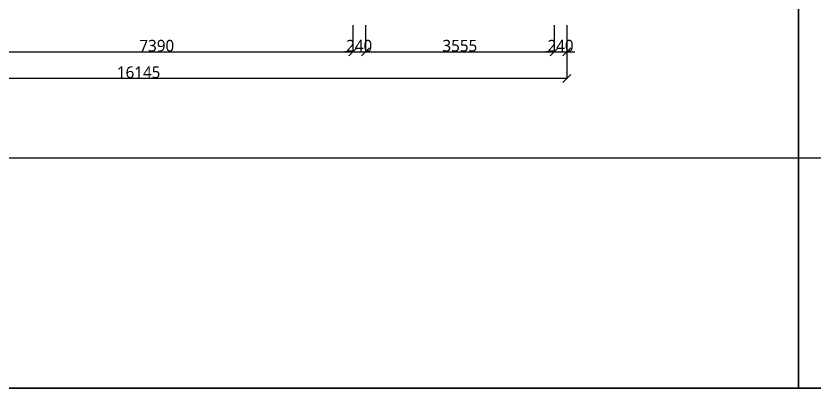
# Model space of a CAD drawing. Header units: millimetres. Extents: x -18923 to 87021, y -73077 to -1985.
# Drawn here: x 19302 to 34344, y -73077 to -66074 of the extents above; entities that cross this region are included whole.
import ezdxf

# ---------------------------------------------------------------- set-up
doc = ezdxf.new("R2010")
doc.units = ezdxf.units.MM
doc.header["$LTSCALE"] = 10
doc.layers.get('Defpoints').update_dxf_attribs({"color": 250})
doc.layers.add('0文字-标注', color=7, linetype='Continuous')
doc.layers.add('1结构-楼梯-梯步', color=49, linetype='Continuous')
doc.styles.add('dim_font', font='SIMPLEX.shx', dxfattribs={"width": 0.8})
doc.styles.add('图框－雅黑', font='')
doc.styles.get('图框－雅黑').set_extended_font_data('Microsoft YaHei')
doc.dimstyles.new('1-30', dxfattribs={"dimtxt": 150, "dimasz": 4, "dimexe": 1.5, "dimexo": 0, "dimgap": 0.6, "dimtad": 1, "dimdec": 0, "dimlfac": 30, "dimdsep": 46, "dimtxsty": 'dim_font', "dimblk": 'DOTSMALL', "dimcen": 4, "dimdle": 1.5, "dimclrd": 123, "dimclre": 123, "dimclrt": 256, "dimadec": 0, "dimazin": 0, "dimtfac": 1, "dimtdec": 0, "dimtix": 1, "dimtmove": 2, "dimatfit": 3, "dimldrblk": 'DOTSMALL', "dimfxl": 1.5, "dimarcsym": 0})

# ---------------------------------------------------------------- blocks, each defined once
blk = doc.blocks.new('_OBLIQUE')
at = {"color": 0, "linetype": 'ByBlock'}
blk.add_line((-0.5, -0.5), (0.5, 0.5), dxfattribs=at)
blk = doc.blocks.new('*D147')
at = {"layer": '0文字-标注', "color": 8, "lineweight": -2, "transparency": 16777216}
for p, q in [((18261, -66249), (18261, -66750)), ((25651, -66249), (25651, -66750)), ((18259, -66749), (25652, -66749))]:
    blk.add_line(p, q, dxfattribs=at)
at = {"layer": 'Defpoints', "color": 0, "transparency": 16777216}
for p in [(18261, -66249), (25651, -66249), (25651, -66749)]:
    blk.add_point(p, dxfattribs=at)
at = {"layer": '0文字-标注', "color": 8, "lineweight": -2, "transparency": 16777216, "xscale": 150, "yscale": 150, "zscale": 150, "rotation": 180}
blk.add_blockref('_OBLIQUE', (18261, -66749), dxfattribs=at)
at = {"layer": '0文字-标注', "color": 8, "lineweight": -2, "transparency": 16777216, "xscale": 150, "yscale": 150, "zscale": 150}
blk.add_blockref('_OBLIQUE', (25651, -66749), dxfattribs=at)
at = {"layer": '0文字-标注', "color": 255, "transparency": 16777216, "insert": (21956, -66635), "char_height": 220, "attachment_point": 5, "style": '图框－雅黑'}
blk.add_mtext('7390', dxfattribs=at)
blk = doc.blocks.new('_DotSmall')
at = {"color": 0, "linetype": 'ByBlock', "const_width": 0.5}
blk.add_lwpolyline([(-0.0625, 0, 1), (0.0625, 0, 1)], format="xyb", close=True, dxfattribs=at)
blk = doc.blocks.new('*D148')
at = {"layer": '0文字-标注', "color": 8, "lineweight": -2, "transparency": 16777216}
for p, q in [((25891, -66249), (25891, -66750)), ((29446, -66249), (29446, -66750)), ((25889, -66749), (29447, -66749))]:
    blk.add_line(p, q, dxfattribs=at)
at = {"layer": 'Defpoints', "color": 0, "transparency": 16777216}
for p in [(25891, -66249), (29446, -66249), (29446, -66749)]:
    blk.add_point(p, dxfattribs=at)
at = {"layer": '0文字-标注', "color": 8, "lineweight": -2, "transparency": 16777216, "xscale": 150, "yscale": 150, "zscale": 150, "rotation": 180}
blk.add_blockref('_OBLIQUE', (25891, -66749), dxfattribs=at)
at = {"layer": '0文字-标注', "color": 8, "lineweight": -2, "transparency": 16777216, "xscale": 150, "yscale": 150, "zscale": 150}
blk.add_blockref('_OBLIQUE', (29446, -66749), dxfattribs=at)
at = {"layer": '0文字-标注', "color": 255, "transparency": 16777216, "insert": (27668, -66635), "char_height": 220, "attachment_point": 5, "style": '图框－雅黑'}
blk.add_mtext('3555', dxfattribs=at)
blk = doc.blocks.new('*D149')
at = {"layer": '0文字-标注', "color": 8, "lineweight": -2, "transparency": 16777216}
for p, q in [((13542, -66249), (13542, -67250)), ((29686, -66249), (29686, -67250)), ((29687, -67249), (13540, -67249))]:
    blk.add_line(p, q, dxfattribs=at)
at = {"layer": 'Defpoints', "color": 0, "transparency": 16777216}
for p in [(13542, -66249), (29686, -66249), (13542, -67249)]:
    blk.add_point(p, dxfattribs=at)
at = {"layer": '0文字-标注', "color": 8, "lineweight": -2, "transparency": 16777216, "xscale": 150, "yscale": 150, "zscale": 150, "rotation": 180}
blk.add_blockref('_OBLIQUE', (13542, -67249), dxfattribs=at)
at = {"layer": '0文字-标注', "color": 8, "lineweight": -2, "transparency": 16777216, "xscale": 150, "yscale": 150, "zscale": 150}
blk.add_blockref('_OBLIQUE', (29686, -67249), dxfattribs=at)
at = {"layer": '0文字-标注', "color": 255, "transparency": 16777216, "insert": (21614, -67135), "char_height": 220, "attachment_point": 5, "style": '图框－雅黑'}
blk.add_mtext('16145', dxfattribs=at)
blk = doc.blocks.new('*D175')
at = {"layer": '0文字-标注', "color": 8, "lineweight": -2, "transparency": 16777216}
for p, q in [((25651, -66249), (25651, -66750)), ((25891, -66249), (25891, -66750)), ((25651, -66749), (25501, -66749)), ((25651, -66749), (25891, -66749)), ((25891, -66749), (26041, -66749))]:
    blk.add_line(p, q, dxfattribs=at)
at = {"layer": 'Defpoints', "color": 0, "transparency": 16777216}
for p in [(25651, -66249), (25891, -66249), (25891, -66749)]:
    blk.add_point(p, dxfattribs=at)
at = {"layer": '0文字-标注', "color": 8, "lineweight": -2, "transparency": 16777216, "xscale": 150, "yscale": 150, "zscale": 150}
blk.add_blockref('_OBLIQUE', (25651, -66749), dxfattribs=at)
at = {"layer": '0文字-标注', "color": 8, "lineweight": -2, "transparency": 16777216, "xscale": 150, "yscale": 150, "zscale": 150, "rotation": 180}
blk.add_blockref('_OBLIQUE', (25891, -66749), dxfattribs=at)
at = {"layer": '0文字-标注', "color": 255, "transparency": 16777216, "insert": (25771, -66635), "char_height": 220, "attachment_point": 5, "style": '图框－雅黑'}
blk.add_mtext('240', dxfattribs=at)
blk = doc.blocks.new('*D176')
at = {"layer": '0文字-标注', "color": 8, "lineweight": -2, "transparency": 16777216}
for p, q in [((29446, -66249), (29446, -66750)), ((29686, -66249), (29686, -66750)), ((29446, -66749), (29296, -66749)), ((29446, -66749), (29686, -66749)), ((29686, -66749), (29836, -66749))]:
    blk.add_line(p, q, dxfattribs=at)
at = {"layer": 'Defpoints', "color": 0, "transparency": 16777216}
for p in [(29446, -66249), (29686, -66249), (29686, -66749)]:
    blk.add_point(p, dxfattribs=at)
at = {"layer": '0文字-标注', "color": 8, "lineweight": -2, "transparency": 16777216, "xscale": 150, "yscale": 150, "zscale": 150}
blk.add_blockref('_OBLIQUE', (29446, -66749), dxfattribs=at)
at = {"layer": '0文字-标注', "color": 8, "lineweight": -2, "transparency": 16777216, "xscale": 150, "yscale": 150, "zscale": 150, "rotation": 180}
blk.add_blockref('_OBLIQUE', (29686, -66749), dxfattribs=at)
at = {"layer": '0文字-标注', "color": 255, "transparency": 16777216, "insert": (29566, -66635), "char_height": 220, "attachment_point": 5, "style": '图框－雅黑'}
blk.add_mtext('240', dxfattribs=at)

msp = doc.modelspace()

# ---------------------------------------------------------------- linework, layer by layer
at = {"layer": '1结构-楼梯-梯步'}
msp.add_lwpolyline([(-18923.3, -38680.5), (60534.7, -38680.5), (60534.7, -73076.9), (-18923.3, -73076.9)], close=True, dxfattribs=at)
at = {"layer": 'Defpoints', "color": 1}
for points in [[(7562.7, -55878.7), (34048.7, -55878.7), (34048.7, -68749.4), (7562.7, -68749.4)], [(34048.7, -55878.7), (60534.7, -55878.7), (60534.7, -68749.4), (34048.7, -68749.4)], [(34048.7, -68749.4), (7562.7, -68749.4), (7562.7, -73076.9), (34048.7, -73076.9)], [(60534.7, -68749.4), (34048.7, -68749.4), (34048.7, -73076.9), (60534.7, -73076.9)]]:
    msp.add_lwpolyline(points, close=True, dxfattribs=at)

# ---------------------------------------------------------------- dimensions: what is measured, and where the dimension line sits
at = {"layer": '0文字-标注'}
for base, p1, p2, picture, middle in [((13541.7, -67249.4), (29685.7, -66249.4), (13541.7, -66249.4), '*D149', (21613.7, -67134.5)), ((25650.7, -66749.4), (18260.7, -66249.4), (25650.7, -66249.4), '*D147', (21955.7, -66635.1)), ((25890.7, -66749.4), (25650.7, -66249.4), (25890.7, -66249.4), '*D175', (25770.7, -66635.1)), ((29445.7, -66749.4), (25890.7, -66249.4), (29445.7, -66249.4), '*D148', (27668.2, -66635.1)), ((29685.7, -66749.4), (29445.7, -66249.4), (29685.7, -66249.4), '*D176', (29565.7, -66635.1))]:
    dim = msp.add_linear_dim(base=base, p1=p1, p2=p2, dimstyle='1-30', override={"dimtxt": 220, "dimasz": 150, "dimexe": 1, "dimlfac": 1, "dimrnd": 5, "dimtxsty": '图框－雅黑', "dimblk1": 'OBLIQUE', "dimblk2": 'OBLIQUE', "dimsah": 1, "dimclrd": 8, "dimclre": 8, "dimclrt": 255}, dxfattribs=at)
    dim.commit()
    dim.dimension.update_dxf_attribs({"geometry": picture, "text_midpoint": middle})

doc.saveas('drawing.dxf')
